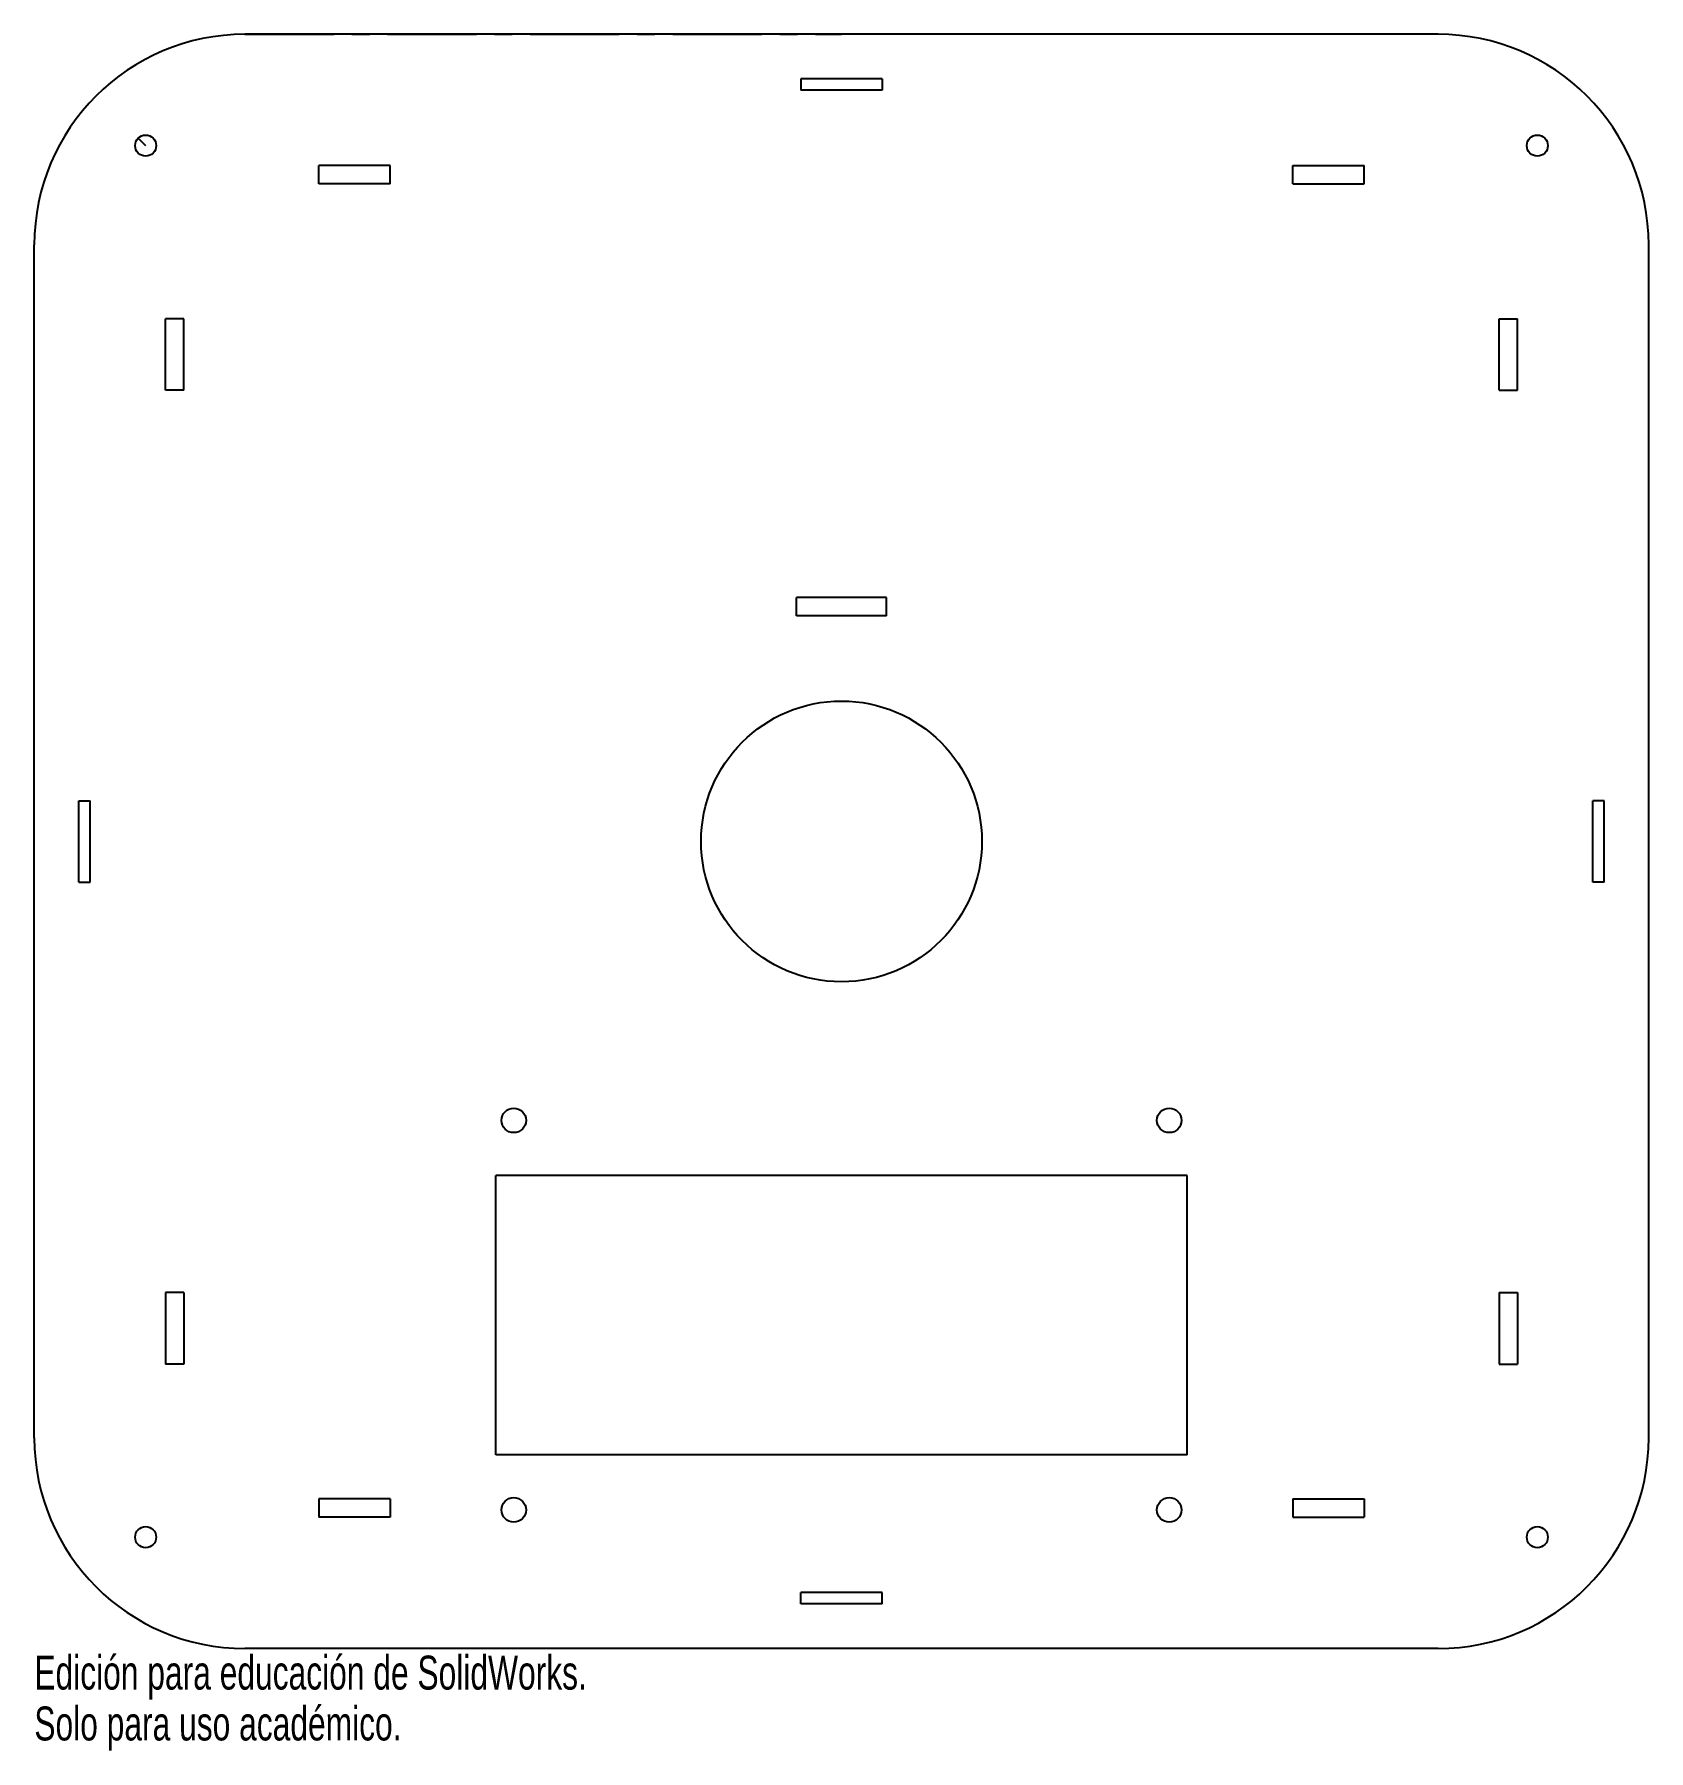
# Model space of a CAD drawing. Header units: millimetres. Extents: x -115 to 115, y -130 to 115.
import ezdxf

# ---------------------------------------------------------------- set-up
doc = ezdxf.new("R2010")
doc.units = ezdxf.units.MM
doc.linetypes.add('CENTERX2', pattern=[20.32, 12.7, -2.54, 2.54, -2.54])
doc.styles.add('SLDTEXTSTYLE0', font='TXT', dxfattribs={"width": 0.7})

msp = doc.modelspace()

# ---------------------------------------------------------------- linework, layer by layer
at = {"color": 7, "linetype": 'Continuous'}
for p, q in [((85, 115), (-85, 115)), ((5.8, 108.64), (-5.8, 108.64)), ((-5.8, 108.64), (-5.8, 107.04)), ((5.8, 108.64), (5.8, 107.04)), ((5.8, 107.04), (-5.8, 107.04)), ((-64.28, 96.3), (-74.48, 96.3)), ((-74.48, 93.7), (-74.48, 96.3)), ((-64.28, 93.7), (-64.28, 96.3)), ((64.28, 93.7), (64.28, 96.3)), ((64.28, 96.3), (74.48, 96.3)), ((74.48, 93.7), (74.48, 96.3)), ((-64.28, 93.7), (-74.48, 93.7)), ((64.28, 93.7), (74.48, 93.7)), ((-115, -85), (-115, 85)), ((115, -85), (115, 85)), ((-93.7, 74.48), (-96.3, 74.48)), ((-96.3, 64.28), (-96.3, 74.48)), ((-93.7, 64.28), (-93.7, 74.48)), ((93.7, 74.48), (96.3, 74.48)), ((93.7, 64.28), (93.7, 74.48)), ((96.3, 64.28), (96.3, 74.48)), ((-93.7, 64.28), (-96.3, 64.28)), ((93.7, 64.28), (96.3, 64.28)), ((6.4, 34.76), (-6.4, 34.76)), ((-6.4, 32.14), (-6.4, 34.76)), ((6.4, 32.14), (6.4, 34.76)), ((6.4, 32.14), (-6.4, 32.14)), ((-108.64, -5.8), (-108.64, 5.8)), ((-108.64, 5.8), (-107.04, 5.8)), ((-107.04, -5.8), (-107.04, 5.8)), ((108.64, 5.8), (107.04, 5.8)), ((107.04, -5.8), (107.04, 5.8)), ((108.64, -5.8), (108.64, 5.8)), ((-108.64, -5.8), (-107.04, -5.8)), ((108.64, -5.8), (107.04, -5.8)), ((-49.25, -87.4), (-49.25, -47.6)), ((49.25, -47.6), (-49.25, -47.6)), ((49.25, -87.4), (49.25, -47.6)), ((-49.25, -87.4), (-49.25, -57.6)), ((49.25, -87.4), (49.25, -57.6)), ((-93.7, -64.28), (-96.3, -64.28)), ((-96.3, -64.28), (-96.3, -74.48)), ((-93.7, -64.28), (-93.7, -74.48)), ((93.7, -64.28), (96.3, -64.28)), ((93.7, -64.28), (93.7, -74.48)), ((96.3, -64.28), (96.3, -74.48)), ((-93.7, -74.48), (-96.3, -74.48)), ((93.7, -74.48), (96.3, -74.48)), ((49.25, -87.4), (-49.25, -87.4)), ((-74.48, -93.7), (-74.48, -96.3)), ((-64.28, -93.7), (-74.48, -93.7)), ((-64.28, -93.7), (-64.28, -96.3)), ((64.28, -93.7), (64.28, -96.3)), ((64.28, -93.7), (74.48, -93.7)), ((74.48, -93.7), (74.48, -96.3)), ((-64.28, -96.3), (-74.48, -96.3)), ((64.28, -96.3), (74.48, -96.3)), ((-5.8, -108.64), (-5.8, -107.04)), ((5.8, -107.04), (-5.8, -107.04)), ((5.8, -108.64), (5.8, -107.04)), ((5.8, -108.64), (-5.8, -108.64)), ((85, -115), (-85, -115))]:
    msp.add_line(p, q, dxfattribs=at)
at = {"color": 7, "linetype": 'CENTERX2'}
for p, q in [((-85, 115), (0, 115)), ((-85, 115), (-42.5, 115)), ((-85, 115), (-63.75, 115)), ((-85, 115), (-63.75, 115)), ((-100.2, 100.2), (-99.14, 99.14))]:
    msp.add_line(p, q, dxfattribs=at)
at = {"color": 7, "linetype": 'Continuous'}
for centre, radius in [((-99.14, 99.14), 1.5), ((99.14, 99.14), 1.5), ((0, 0), 20), ((-46.7, -39.75), 1.75), ((46.7, -39.75), 1.75), ((-46.7, -95.25), 1.75), ((46.7, -95.25), 1.75), ((-99.14, -99.14), 1.5), ((99.14, -99.14), 1.5)]:
    msp.add_circle(centre, radius, dxfattribs=at)
for centre, start, end in [((-85, 85), 90, 180), ((85, 85), 0, 90), ((-85, -85), 180, 270), ((85, -85), 270, 0)]:
    msp.add_arc(centre, 30, start, end, dxfattribs=at)

# ---------------------------------------------------------------- texts
at = {"color": 7, "linetype": 'Continuous', "char_height": 4.8336, "attachment_point": 1, "style": 'SLDTEXTSTYLE0'}
for s, insert in [('Edición para educación de SolidWorks.', (-115, -116.02)), ('Solo para uso académico.', (-115, -123.27))]:
    msp.add_mtext(s, dxfattribs=dict(at, insert=insert))

doc.saveas('drawing.dxf')
